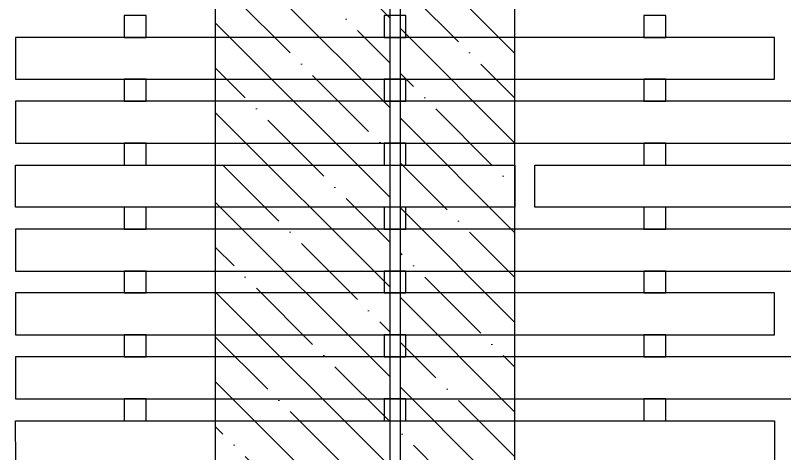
# Model space of a CAD drawing. Header units: millimetres. Extents: x 2594 to 11004, y 3085 to 9025.
# Drawn here: x 5225 to 5995, y 5458 to 5897 of the extents above; entities that cross this region are included whole.
import ezdxf

# ---------------------------------------------------------------- set-up
doc = ezdxf.new("R2010")
doc.units = ezdxf.units.MM
doc.header["$LTSCALE"] = 0.1
doc.layers.add('SRAFY', color=251, linetype='Continuous', lineweight=13)

msp = doc.modelspace()

# ---------------------------------------------------------------- hatches: boundary and pattern name
at = {"layer": 'SRAFY', "lineweight": 15}
h = msp.add_hatch(dxfattribs=at)
h.set_pattern_fill('ANSI35', color=256, scale=10, angle=90, style=0)
h.paths.add_polyline_path([(5725.43, 6422.26), (5670.43, 6422.26), (5670.43, 6322.26), (5670.43, 6262.26), (5610.43, 6262.26), (5610.43, 5382.26), (5670.43, 5382.26), (5670.43, 5322.26), (5540.43, 5322.26), (5540.43, 5222.26), (5725.43, 5222.26)])
h.paths.add_polyline_path([(5600.43, 6262.26), (5540.43, 6262.26), (5540.43, 6322.26), (5670.43, 6322.26), (5670.43, 6422.26), (5425.43, 6422.26), (5425.43, 5222.26), (5540.43, 5222.26), (5540.43, 5322.26), (5540.43, 5382.26), (5600.43, 5382.26)])
h.paths.add_polyline_path([(7680.43, 6262.26), (7620.43, 6262.26), (7620.43, 6322.26), (7620.43, 6422.26), (7565.43, 6422.26), (7565.43, 5222.26), (7750.43, 5222.26), (7750.43, 5322.26), (7620.43, 5322.26), (7620.43, 5382.26), (7680.43, 5382.26)])
h.paths.add_polyline_path([(7865.43, 6422.26), (7620.43, 6422.26), (7620.43, 6322.26), (7750.43, 6322.26), (7750.43, 6262.26), (7690.43, 6262.26), (7690.43, 5382.26), (7750.43, 5382.26), (7750.43, 5322.26), (7750.43, 5222.26), (7865.43, 5222.26)])

# ---------------------------------------------------------------- linework, layer by layer
for points in [[(5725.43, 6422.26), (5425.43, 6422.26), (5425.43, 5222.26), (5725.43, 5222.26)], [(5610.43, 5322.26), (5600.43, 5322.26), (5600.43, 6322.26), (5610.43, 6322.26)], [(5356.43, 5875.26), (5356.43, 5897.26), (5334.43, 5897.26), (5334.43, 5875.26)], [(5616.43, 5875.26), (5616.43, 5897.26), (5594.43, 5897.26), (5594.43, 5875.26)], [(5876.43, 5875.26), (5876.43, 5897.26), (5854.43, 5897.26), (5854.43, 5875.26)], [(5225.43, 5833.26), (5985.43, 5833.26), (5985.43, 5875.26), (5225.43, 5875.26)], [(5356.43, 5811.26), (5356.43, 5833.26), (5334.43, 5833.26), (5334.43, 5811.26)], [(5616.43, 5811.26), (5616.43, 5833.26), (5594.43, 5833.26), (5594.43, 5811.26)], [(5876.43, 5811.26), (5876.43, 5833.26), (5854.43, 5833.26), (5854.43, 5811.26)], [(5225.43, 5769.26), (6765.43, 5769.26), (6765.43, 5811.26), (5225.43, 5811.26)], [(5356.43, 5747.26), (5356.43, 5769.26), (5334.43, 5769.26), (5334.43, 5747.26)], [(5616.43, 5747.26), (5616.43, 5769.26), (5594.43, 5769.26), (5594.43, 5747.26)], [(5876.43, 5747.26), (5876.43, 5769.26), (5854.43, 5769.26), (5854.43, 5747.26)], [(5725.43, 5705.26), (5225.43, 5705.26), (5225.43, 5747.26), (5725.43, 5747.26)], [(7025.43, 5705.26), (5745.43, 5705.26), (5745.43, 5747.26), (7025.43, 5747.26)], [(5356.43, 5683.26), (5356.43, 5705.26), (5334.43, 5705.26), (5334.43, 5683.26)], [(5616.43, 5683.26), (5616.43, 5705.26), (5594.43, 5705.26), (5594.43, 5683.26)], [(5876.43, 5683.26), (5876.43, 5705.26), (5854.43, 5705.26), (5854.43, 5683.26)], [(5225.43, 5641.26), (6765.43, 5641.26), (6765.43, 5683.26), (5225.43, 5683.26)], [(5356.43, 5619.26), (5356.43, 5641.26), (5334.43, 5641.26), (5334.43, 5619.26)], [(5616.43, 5619.26), (5616.43, 5641.26), (5594.43, 5641.26), (5594.43, 5619.26)], [(5876.43, 5619.26), (5876.43, 5641.26), (5854.43, 5641.26), (5854.43, 5619.26)], [(5225.43, 5577.26), (5985.43, 5577.26), (5985.43, 5619.26), (5225.43, 5619.26)], [(5356.43, 5555.26), (5356.43, 5577.26), (5334.43, 5577.26), (5334.43, 5555.26)], [(5616.43, 5555.26), (5616.43, 5577.26), (5594.43, 5577.26), (5594.43, 5555.26)], [(5876.43, 5555.26), (5876.43, 5577.26), (5854.43, 5577.26), (5854.43, 5555.26)], [(5225.43, 5513.26), (8065.43, 5513.26), (8065.43, 5555.26), (5225.43, 5555.26)], [(5356.43, 5491.26), (5356.43, 5513.26), (5334.43, 5513.26), (5334.43, 5491.26)], [(5616.43, 5491.26), (5616.43, 5513.26), (5594.43, 5513.26), (5594.43, 5491.26)], [(5876.43, 5491.26), (5876.43, 5513.26), (5854.43, 5513.26), (5854.43, 5491.26)], [(5985.43, 5449.26), (5225.84, 5449.26), (5225.43, 5491.26), (5985.43, 5491.26)]]:
    msp.add_lwpolyline(points, close=True)

doc.saveas('drawing.dxf')
